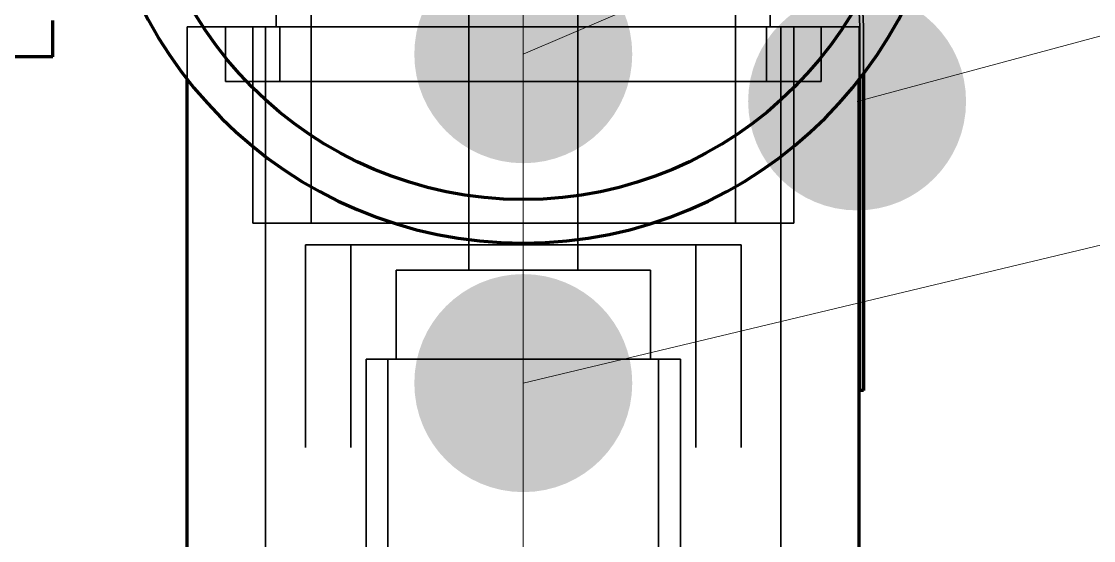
# Model space of a CAD drawing. Header units: millimetres. Extents: x 0 to 2208, y 0 to 420.
# Drawn here: x 87.72 to 93.62, y 213.62 to 216.48 of the extents above; entities that cross this region are included whole.
import ezdxf

# ---------------------------------------------------------------- set-up
doc = ezdxf.new("R2010")
doc.units = ezdxf.units.MM
doc.linetypes.add('IRAM-E-TRAZOS', pattern=[5, 4, -1])
doc.linetypes.add('IRAM-F-TRAZO-PUNTO', pattern=[20, 15, -2, 1, -2])
for name, color, linetype, lineweight in [('01-VISIBLE', 7, 'CONTINUOUS', 70), ('02-OCULTA', 4, 'IRAM-E-TRAZOS', 35), ('03-EJE', 1, 'IRAM-F-TRAZO-PUNTO', 18), ('08-FINA', 5, 'CONTINUOUS', 18)]:
    doc.layers.add(name, color=color, linetype=linetype, lineweight=lineweight)

msp = doc.modelspace()

# ---------------------------------------------------------------- hatches: boundary and pattern name
at = {"layer": '08-FINA'}
h = msp.add_hatch(color=7, dxfattribs=at)
h.dxf.hatch_style = 1
edge = h.paths.add_edge_path()
edge.add_arc((90.4841, 216.3011), 0.6, 0, 360)
h = msp.add_hatch(color=7, dxfattribs=at)
h.dxf.hatch_style = 1
edge = h.paths.add_edge_path()
edge.add_arc((92.3221, 216.0415), 0.6, 0, 360)
h = msp.add_hatch(color=7, dxfattribs=at)
h.dxf.hatch_style = 1
edge = h.paths.add_edge_path()
edge.add_arc((90.4841, 214.4909), 0.6, 0, 360)

# ---------------------------------------------------------------- linework, layer by layer
at = {"layer": '01-VISIBLE'}
for p, q in [((87.8941, 216.2861), (86.2941, 216.2861)), ((92.3571, 216.1918), (92.3571, 214.4511)), ((88.6341, 213.2071), (88.6341, 216.162)), ((92.3341, 212.9511), (92.3341, 216.162)), ((92.3371, 214.4511), (92.3371, 216.1658)), ((92.3571, 214.4511), (92.3371, 214.4511))]:
    msp.add_line(p, q, dxfattribs=at)
msp.add_lwpolyline([(87.8941, 216.2861), (87.8941, 216.3361), (87.8941, 216.3861), (87.8941, 216.4361), (87.8941, 216.4861)], dxfattribs=at)
msp.add_circle((90.4841, 217.6111), 2.11, dxfattribs=at)
for start, end in [(90, -90), (-90, 90)]:
    msp.add_arc((90.4841, 217.6111), 2.35, start, end, dxfattribs=at)
at = {"layer": '02-OCULTA'}
for p, q in [((90.1841, 215.1129), (90.1841, 218.1829)), ((90.7841, 215.1129), (90.7841, 218.1829)), ((92.3371, 216.4511), (92.2871, 217.6311)), ((92.3371, 216.4511), (92.2871, 217.6311)), ((92.307, 217.632), (92.3571, 216.4515)), ((92.307, 217.632), (92.3571, 216.4515)), ((89.1241, 216.4511), (89.1241, 216.8611)), ((89.3153, 216.4511), (89.3153, 216.8611)), ((91.6529, 216.4511), (91.6529, 216.8611)), ((91.8441, 216.4511), (91.8441, 216.8611)), ((88.6341, 216.162), (88.6341, 216.4511)), ((88.8441, 216.1511), (88.8441, 216.4511)), ((88.9941, 215.3711), (88.9941, 216.4511)), ((89.0653, 212.5307), (89.0653, 216.4511)), ((89.1441, 216.1511), (89.1441, 216.4511)), ((89.3153, 215.3711), (89.3153, 216.4511)), ((91.6529, 215.3711), (91.6529, 216.4511)), ((91.8241, 216.1511), (91.8241, 216.4511)), ((91.9029, 216.4511), (91.9029, 212.5307)), ((91.9741, 215.3711), (91.9741, 216.4511)), ((92.1241, 216.1511), (92.1241, 216.4511)), ((92.3341, 216.162), (92.3341, 216.4511)), ((92.3371, 216.1658), (92.3371, 216.4511)), ((92.3371, 214.4511), (92.3371, 216.4511)), ((92.3571, 216.4515), (92.3571, 216.1918)), ((92.3571, 216.4515), (92.3571, 214.4511)), ((89.2841, 149.1359), (89.2841, 215.2511)), ((89.5341, 149.1359), (89.5341, 215.2511)), ((91.4341, 149.1359), (91.4341, 215.2511)), ((91.6841, 149.1359), (91.6841, 215.2511)), ((89.7841, 214.6229), (89.7841, 215.1129)), ((91.1841, 214.6229), (91.1841, 215.1129)), ((89.6191, 211.7429), (89.6191, 214.6229)), ((89.7391, 211.7429), (89.7391, 214.6229)), ((91.2291, 211.7429), (91.2291, 214.6229)), ((91.3491, 211.7429), (91.3491, 214.6229)), ((92.3571, 214.4511), (92.3371, 214.4511))]:
    msp.add_line(p, q, dxfattribs=at)
for points in [[(87.8941, 216.4861), (87.8941, 216.4361), (87.8941, 216.3861), (87.8941, 216.3361), (87.8941, 216.2861)], [(92.3341, 216.4511), (92.2841, 216.4511), (92.2341, 216.4511), (92.1841, 216.4511), (92.1341, 216.4511), (92.0841, 216.4511), (92.0341, 216.4511), (91.9841, 216.4511), (91.9341, 216.4511), (91.8841, 216.4511), (91.8341, 216.4511), (91.7841, 216.4511), (91.7341, 216.4511), (91.6841, 216.4511), (91.6341, 216.4511), (91.5841, 216.4511), (91.5341, 216.4511), (91.4841, 216.4511), (91.4341, 216.4511), (91.3841, 216.4511), (91.3341, 216.4511), (91.2841, 216.4511), (91.2341, 216.4511), (91.1841, 216.4511), (91.1341, 216.4511), (91.0841, 216.4511), (91.0341, 216.4511), (90.9841, 216.4511), (90.9341, 216.4511), (90.8841, 216.4511), (90.8341, 216.4511), (90.7841, 216.4511), (90.7341, 216.4511), (90.6841, 216.4511), (90.6341, 216.4511), (90.5841, 216.4511), (90.5341, 216.4511), (90.4841, 216.4511), (90.4341, 216.4511), (90.3841, 216.4511), (90.3341, 216.4511), (90.2841, 216.4511), (90.2341, 216.4511), (90.1841, 216.4511), (90.1341, 216.4511), (90.0841, 216.4511), (90.0341, 216.4511), (89.9841, 216.4511), (89.9341, 216.4511), (89.8841, 216.4511), (89.8341, 216.4511), (89.7841, 216.4511), (89.7341, 216.4511), (89.6841, 216.4511), (89.6341, 216.4511), (89.5841, 216.4511), (89.5341, 216.4511), (89.4841, 216.4511), (89.4341, 216.4511), (89.3841, 216.4511), (89.3341, 216.4511), (89.2841, 216.4511), (89.2341, 216.4511), (89.1841, 216.4511), (89.1341, 216.4511), (89.0841, 216.4511), (89.0341, 216.4511), (88.9841, 216.4511), (88.9341, 216.4511), (88.8841, 216.4511), (88.8341, 216.4511), (88.7841, 216.4511), (88.7341, 216.4511), (88.6841, 216.4511), (88.6341, 216.4511)], [(88.6341, 216.4511), (88.6841, 216.4511), (88.7341, 216.4511), (88.7841, 216.4511), (88.8341, 216.4511), (88.8841, 216.4511), (88.9341, 216.4511), (88.9841, 216.4511), (89.0341, 216.4511), (89.0841, 216.4511), (89.1341, 216.4511), (89.1841, 216.4511), (89.2341, 216.4511), (89.2841, 216.4511), (89.3341, 216.4511), (89.3841, 216.4511), (89.4341, 216.4511), (89.4841, 216.4511), (89.5341, 216.4511), (89.5841, 216.4511), (89.6341, 216.4511), (89.6841, 216.4511), (89.7341, 216.4511), (89.7841, 216.4511), (89.8341, 216.4511), (89.8841, 216.4511), (89.9341, 216.4511), (89.9841, 216.4511), (90.0341, 216.4511), (90.0841, 216.4511), (90.1341, 216.4511), (90.1841, 216.4511), (90.2341, 216.4511), (90.2841, 216.4511), (90.3341, 216.4511), (90.3841, 216.4511), (90.4341, 216.4511), (90.4841, 216.4511), (90.5341, 216.4511), (90.5841, 216.4511), (90.6341, 216.4511), (90.6841, 216.4511), (90.7341, 216.4511), (90.7841, 216.4511), (90.8341, 216.4511), (90.8841, 216.4511), (90.9341, 216.4511), (90.9841, 216.4511), (91.0341, 216.4511), (91.0841, 216.4511), (91.1341, 216.4511), (91.1841, 216.4511), (91.2341, 216.4511), (91.2841, 216.4511), (91.3341, 216.4511), (91.3841, 216.4511), (91.4341, 216.4511), (91.4841, 216.4511), (91.5341, 216.4511), (91.5841, 216.4511), (91.6341, 216.4511), (91.6841, 216.4511), (91.7341, 216.4511), (91.7841, 216.4511), (91.8341, 216.4511), (91.8841, 216.4511), (91.9341, 216.4511), (91.9841, 216.4511), (92.0341, 216.4511), (92.0841, 216.4511), (92.1341, 216.4511), (92.1841, 216.4511), (92.2341, 216.4511), (92.2841, 216.4511), (92.3341, 216.4511)], [(92.1241, 216.4511), (92.0736, 216.4511), (92.0231, 216.4511), (91.9727, 216.4511), (91.9222, 216.4511), (91.8718, 216.4511), (91.8213, 216.4511), (91.7708, 216.4511), (91.7204, 216.4511), (91.6699, 216.4511), (91.6194, 216.4511), (91.569, 216.4511), (91.5185, 216.4511), (91.4681, 216.4511), (91.4176, 216.4511), (91.3671, 216.4511), (91.3167, 216.4511), (91.2662, 216.4511), (91.2158, 216.4511), (91.1653, 216.4511), (91.1148, 216.4511), (91.0644, 216.4511), (91.0139, 216.4511), (90.9634, 216.4511), (90.913, 216.4511), (90.8625, 216.4511), (90.8121, 216.4511), (90.7616, 216.4511), (90.7111, 216.4511), (90.6607, 216.4511), (90.6102, 216.4511), (90.5598, 216.4511), (90.5093, 216.4511), (90.4588, 216.4511), (90.4084, 216.4511), (90.3579, 216.4511), (90.3074, 216.4511), (90.257, 216.4511), (90.2065, 216.4511), (90.1561, 216.4511), (90.1056, 216.4511), (90.0551, 216.4511), (90.0047, 216.4511), (89.9542, 216.4511), (89.9038, 216.4511), (89.8533, 216.4511), (89.8028, 216.4511), (89.7524, 216.4511), (89.7019, 216.4511), (89.6514, 216.4511), (89.601, 216.4511), (89.5505, 216.4511), (89.5001, 216.4511), (89.4496, 216.4511), (89.3991, 216.4511), (89.3487, 216.4511), (89.2982, 216.4511), (89.2478, 216.4511), (89.1973, 216.4511), (89.1468, 216.4511), (89.0964, 216.4511), (89.0459, 216.4511), (88.9954, 216.4511), (88.945, 216.4511), (88.8945, 216.4511), (88.8441, 216.4511)], [(88.8441, 216.4511), (88.8945, 216.4511), (88.945, 216.4511), (88.9954, 216.4511), (89.0459, 216.4511), (89.0964, 216.4511), (89.1468, 216.4511), (89.1973, 216.4511), (89.2478, 216.4511), (89.2982, 216.4511), (89.3487, 216.4511), (89.3991, 216.4511), (89.4496, 216.4511), (89.5001, 216.4511), (89.5505, 216.4511), (89.601, 216.4511), (89.6514, 216.4511), (89.7019, 216.4511), (89.7524, 216.4511), (89.8028, 216.4511), (89.8533, 216.4511), (89.9038, 216.4511), (89.9542, 216.4511), (90.0047, 216.4511), (90.0551, 216.4511), (90.1056, 216.4511), (90.1561, 216.4511), (90.2065, 216.4511), (90.257, 216.4511), (90.3074, 216.4511), (90.3579, 216.4511), (90.4084, 216.4511), (90.4588, 216.4511), (90.5093, 216.4511), (90.5598, 216.4511), (90.6102, 216.4511), (90.6607, 216.4511), (90.7111, 216.4511), (90.7616, 216.4511), (90.8121, 216.4511), (90.8625, 216.4511), (90.913, 216.4511), (90.9634, 216.4511), (91.0139, 216.4511), (91.0644, 216.4511), (91.1148, 216.4511), (91.1653, 216.4511), (91.2158, 216.4511), (91.2662, 216.4511), (91.3167, 216.4511), (91.3671, 216.4511), (91.4176, 216.4511), (91.4681, 216.4511), (91.5185, 216.4511), (91.569, 216.4511), (91.6194, 216.4511), (91.6699, 216.4511), (91.7204, 216.4511), (91.7708, 216.4511), (91.8213, 216.4511), (91.8718, 216.4511), (91.9222, 216.4511), (91.9727, 216.4511), (92.0231, 216.4511), (92.0736, 216.4511), (92.1241, 216.4511)], [(91.9741, 216.4511), (91.9236, 216.4511), (91.873, 216.4511), (91.8225, 216.4511), (91.772, 216.4511), (91.7215, 216.4511), (91.671, 216.4511), (91.6205, 216.4511), (91.57, 216.4511), (91.5195, 216.4511), (91.469, 216.4511), (91.4185, 216.4511), (91.368, 216.4511), (91.3175, 216.4511), (91.2669, 216.4511), (91.2164, 216.4511), (91.1659, 216.4511), (91.1154, 216.4511), (91.0649, 216.4511), (91.0144, 216.4511), (90.9639, 216.4511), (90.9134, 216.4511), (90.8629, 216.4511), (90.8124, 216.4511), (90.7619, 216.4511), (90.7114, 216.4511), (90.6608, 216.4511), (90.6103, 216.4511), (90.5598, 216.4511), (90.5093, 216.4511), (90.4588, 216.4511), (90.4083, 216.4511), (90.3578, 216.4511), (90.3073, 216.4511), (90.2568, 216.4511), (90.2063, 216.4511), (90.1558, 216.4511), (90.1052, 216.4511), (90.0547, 216.4511), (90.0042, 216.4511), (89.9537, 216.4511), (89.9032, 216.4511), (89.8527, 216.4511), (89.8022, 216.4511), (89.7517, 216.4511), (89.7012, 216.4511), (89.6507, 216.4511), (89.6002, 216.4511), (89.5497, 216.4511), (89.4991, 216.4511), (89.4486, 216.4511), (89.3981, 216.4511), (89.3476, 216.4511), (89.2971, 216.4511), (89.2466, 216.4511), (89.1961, 216.4511), (89.1456, 216.4511), (89.0951, 216.4511), (89.0446, 216.4511), (88.9941, 216.4511)], [(88.9941, 216.4511), (89.0446, 216.4511), (89.0951, 216.4511), (89.1456, 216.4511), (89.1961, 216.4511), (89.2466, 216.4511), (89.2971, 216.4511), (89.3476, 216.4511), (89.3981, 216.4511), (89.4486, 216.4511), (89.4991, 216.4511), (89.5497, 216.4511), (89.6002, 216.4511), (89.6507, 216.4511), (89.7012, 216.4511), (89.7517, 216.4511), (89.8022, 216.4511), (89.8527, 216.4511), (89.9032, 216.4511), (89.9537, 216.4511), (90.0042, 216.4511), (90.0547, 216.4511), (90.1052, 216.4511), (90.1558, 216.4511), (90.2063, 216.4511), (90.2568, 216.4511), (90.3073, 216.4511), (90.3578, 216.4511), (90.4083, 216.4511), (90.4588, 216.4511), (90.5093, 216.4511), (90.5598, 216.4511), (90.6103, 216.4511), (90.6608, 216.4511), (90.7114, 216.4511), (90.7619, 216.4511), (90.8124, 216.4511), (90.8629, 216.4511), (90.9134, 216.4511), (90.9639, 216.4511), (91.0144, 216.4511), (91.0649, 216.4511), (91.1154, 216.4511), (91.1659, 216.4511), (91.2164, 216.4511), (91.2669, 216.4511), (91.3175, 216.4511), (91.368, 216.4511), (91.4185, 216.4511), (91.469, 216.4511), (91.5195, 216.4511), (91.57, 216.4511), (91.6205, 216.4511), (91.671, 216.4511), (91.7215, 216.4511), (91.772, 216.4511), (91.8225, 216.4511), (91.873, 216.4511), (91.9236, 216.4511), (91.9741, 216.4511)], [(91.9029, 216.4511), (91.8522, 216.4511), (91.8015, 216.4511), (91.7508, 216.4511), (91.7002, 216.4511), (91.6495, 216.4511), (91.5988, 216.4511), (91.5482, 216.4511), (91.4975, 216.4511), (91.4468, 216.4511), (91.3961, 216.4511), (91.3455, 216.4511), (91.2948, 216.4511), (91.2441, 216.4511), (91.1935, 216.4511), (91.1428, 216.4511), (91.0921, 216.4511), (91.0414, 216.4511), (90.9908, 216.4511), (90.9401, 216.4511), (90.8894, 216.4511), (90.8388, 216.4511), (90.7881, 216.4511), (90.7374, 216.4511), (90.6867, 216.4511), (90.6361, 216.4511), (90.5854, 216.4511), (90.5347, 216.4511), (90.4841, 216.4511), (90.4334, 216.4511), (90.3827, 216.4511), (90.332, 216.4511), (90.2814, 216.4511), (90.2307, 216.4511), (90.18, 216.4511), (90.1294, 216.4511), (90.0787, 216.4511), (90.028, 216.4511), (89.9773, 216.4511), (89.9267, 216.4511), (89.876, 216.4511), (89.8253, 216.4511), (89.7747, 216.4511), (89.724, 216.4511), (89.6733, 216.4511), (89.6226, 216.4511), (89.572, 216.4511), (89.5213, 216.4511), (89.4706, 216.4511), (89.42, 216.4511), (89.3693, 216.4511), (89.3186, 216.4511), (89.2679, 216.4511), (89.2173, 216.4511), (89.1666, 216.4511), (89.1159, 216.4511), (89.0653, 216.4511)], [(89.0653, 216.4511), (89.1159, 216.4511), (89.1666, 216.4511), (89.2173, 216.4511), (89.2679, 216.4511), (89.3186, 216.4511), (89.3693, 216.4511), (89.42, 216.4511), (89.4706, 216.4511), (89.5213, 216.4511), (89.572, 216.4511), (89.6226, 216.4511), (89.6733, 216.4511), (89.724, 216.4511), (89.7747, 216.4511), (89.8253, 216.4511), (89.876, 216.4511), (89.9267, 216.4511), (89.9773, 216.4511), (90.028, 216.4511), (90.0787, 216.4511), (90.1294, 216.4511), (90.18, 216.4511), (90.2307, 216.4511), (90.2814, 216.4511), (90.332, 216.4511), (90.3827, 216.4511), (90.4334, 216.4511), (90.4841, 216.4511), (90.5347, 216.4511), (90.5854, 216.4511), (90.6361, 216.4511), (90.6867, 216.4511), (90.7374, 216.4511), (90.7881, 216.4511), (90.8388, 216.4511), (90.8894, 216.4511), (90.9401, 216.4511), (90.9908, 216.4511), (91.0414, 216.4511), (91.0921, 216.4511), (91.1428, 216.4511), (91.1935, 216.4511), (91.2441, 216.4511), (91.2948, 216.4511), (91.3455, 216.4511), (91.3961, 216.4511), (91.4468, 216.4511), (91.4975, 216.4511), (91.5482, 216.4511), (91.5988, 216.4511), (91.6495, 216.4511), (91.7002, 216.4511), (91.7508, 216.4511), (91.8015, 216.4511), (91.8522, 216.4511), (91.9029, 216.4511)], [(91.8441, 216.4511), (91.7937, 216.4511), (91.7433, 216.4511), (91.693, 216.4511), (91.6426, 216.4511), (91.5922, 216.4511), (91.5418, 216.4511), (91.4915, 216.4511), (91.4411, 216.4511), (91.3907, 216.4511), (91.3404, 216.4511), (91.29, 216.4511), (91.2396, 216.4511), (91.1892, 216.4511), (91.1389, 216.4511), (91.0885, 216.4511), (91.0381, 216.4511), (90.9878, 216.4511), (90.9374, 216.4511), (90.887, 216.4511), (90.8367, 216.4511), (90.7863, 216.4511), (90.7359, 216.4511), (90.6855, 216.4511), (90.6352, 216.4511), (90.5848, 216.4511), (90.5344, 216.4511), (90.4841, 216.4511), (90.4337, 216.4511), (90.3833, 216.4511), (90.333, 216.4511), (90.2826, 216.4511), (90.2322, 216.4511), (90.1818, 216.4511), (90.1315, 216.4511), (90.0811, 216.4511), (90.0307, 216.4511), (89.9804, 216.4511), (89.93, 216.4511), (89.8796, 216.4511), (89.8292, 216.4511), (89.7789, 216.4511), (89.7285, 216.4511), (89.6781, 216.4511), (89.6278, 216.4511), (89.5774, 216.4511), (89.527, 216.4511), (89.4767, 216.4511), (89.4263, 216.4511), (89.3759, 216.4511), (89.3255, 216.4511), (89.2752, 216.4511), (89.2248, 216.4511), (89.1744, 216.4511), (89.1241, 216.4511)], [(89.1241, 216.4511), (89.1744, 216.4511), (89.2248, 216.4511), (89.2752, 216.4511), (89.3255, 216.4511), (89.3759, 216.4511), (89.4263, 216.4511), (89.4767, 216.4511), (89.527, 216.4511), (89.5774, 216.4511), (89.6278, 216.4511), (89.6781, 216.4511), (89.7285, 216.4511), (89.7789, 216.4511), (89.8292, 216.4511), (89.8796, 216.4511), (89.93, 216.4511), (89.9804, 216.4511), (90.0307, 216.4511), (90.0811, 216.4511), (90.1315, 216.4511), (90.1818, 216.4511), (90.2322, 216.4511), (90.2826, 216.4511), (90.333, 216.4511), (90.3833, 216.4511), (90.4337, 216.4511), (90.4841, 216.4511), (90.5344, 216.4511), (90.5848, 216.4511), (90.6352, 216.4511), (90.6855, 216.4511), (90.7359, 216.4511), (90.7863, 216.4511), (90.8367, 216.4511), (90.887, 216.4511), (90.9374, 216.4511), (90.9878, 216.4511), (91.0381, 216.4511), (91.0885, 216.4511), (91.1389, 216.4511), (91.1892, 216.4511), (91.2396, 216.4511), (91.29, 216.4511), (91.3404, 216.4511), (91.3907, 216.4511), (91.4411, 216.4511), (91.4915, 216.4511), (91.5418, 216.4511), (91.5922, 216.4511), (91.6426, 216.4511), (91.693, 216.4511), (91.7433, 216.4511), (91.7937, 216.4511), (91.8441, 216.4511)], [(91.8241, 216.4511), (91.7735, 216.4511), (91.7229, 216.4511), (91.6724, 216.4511), (91.6218, 216.4511), (91.5712, 216.4511), (91.5207, 216.4511), (91.4701, 216.4511), (91.4195, 216.4511), (91.369, 216.4511), (91.3184, 216.4511), (91.2678, 216.4511), (91.2173, 216.4511), (91.1667, 216.4511), (91.1161, 216.4511), (91.0656, 216.4511), (91.015, 216.4511), (90.9644, 216.4511), (90.9139, 216.4511), (90.8633, 216.4511), (90.8127, 216.4511), (90.7622, 216.4511), (90.7116, 216.4511), (90.661, 216.4511), (90.6105, 216.4511), (90.5599, 216.4511), (90.5093, 216.4511), (90.4588, 216.4511), (90.4082, 216.4511), (90.3576, 216.4511), (90.3071, 216.4511), (90.2565, 216.4511), (90.2059, 216.4511), (90.1554, 216.4511), (90.1048, 216.4511), (90.0543, 216.4511), (90.0037, 216.4511), (89.9531, 216.4511), (89.9026, 216.4511), (89.852, 216.4511), (89.8014, 216.4511), (89.7509, 216.4511), (89.7003, 216.4511), (89.6497, 216.4511), (89.5992, 216.4511), (89.5486, 216.4511), (89.498, 216.4511), (89.4475, 216.4511), (89.3969, 216.4511), (89.3463, 216.4511), (89.2958, 216.4511), (89.2452, 216.4511), (89.1946, 216.4511), (89.1441, 216.4511)], [(89.1441, 216.4511), (89.1946, 216.4511), (89.2452, 216.4511), (89.2958, 216.4511), (89.3463, 216.4511), (89.3969, 216.4511), (89.4475, 216.4511), (89.498, 216.4511), (89.5486, 216.4511), (89.5992, 216.4511), (89.6497, 216.4511), (89.7003, 216.4511), (89.7509, 216.4511), (89.8014, 216.4511), (89.852, 216.4511), (89.9026, 216.4511), (89.9531, 216.4511), (90.0037, 216.4511), (90.0543, 216.4511), (90.1048, 216.4511), (90.1554, 216.4511), (90.2059, 216.4511), (90.2565, 216.4511), (90.3071, 216.4511), (90.3576, 216.4511), (90.4082, 216.4511), (90.4588, 216.4511), (90.5093, 216.4511), (90.5599, 216.4511), (90.6105, 216.4511), (90.661, 216.4511), (90.7116, 216.4511), (90.7622, 216.4511), (90.8127, 216.4511), (90.8633, 216.4511), (90.9139, 216.4511), (90.9644, 216.4511), (91.015, 216.4511), (91.0656, 216.4511), (91.1161, 216.4511), (91.1667, 216.4511), (91.2173, 216.4511), (91.2678, 216.4511), (91.3184, 216.4511), (91.369, 216.4511), (91.4195, 216.4511), (91.4701, 216.4511), (91.5207, 216.4511), (91.5712, 216.4511), (91.6218, 216.4511), (91.6724, 216.4511), (91.7229, 216.4511), (91.7735, 216.4511), (91.8241, 216.4511)], [(91.6529, 216.4511), (91.602, 216.4511), (91.5512, 216.4511), (91.5004, 216.4511), (91.4496, 216.4511), (91.3988, 216.4511), (91.348, 216.4511), (91.2971, 216.4511), (91.2463, 216.4511), (91.1955, 216.4511), (91.1447, 216.4511), (91.0939, 216.4511), (91.0431, 216.4511), (90.9922, 216.4511), (90.9414, 216.4511), (90.8906, 216.4511), (90.8398, 216.4511), (90.789, 216.4511), (90.7381, 216.4511), (90.6873, 216.4511), (90.6365, 216.4511), (90.5857, 216.4511), (90.5349, 216.4511), (90.4841, 216.4511), (90.4332, 216.4511), (90.3824, 216.4511), (90.3316, 216.4511), (90.2808, 216.4511), (90.23, 216.4511), (90.1792, 216.4511), (90.1283, 216.4511), (90.0775, 216.4511), (90.0267, 216.4511), (89.9759, 216.4511), (89.9251, 216.4511), (89.8743, 216.4511), (89.8234, 216.4511), (89.7726, 216.4511), (89.7218, 216.4511), (89.671, 216.4511), (89.6202, 216.4511), (89.5693, 216.4511), (89.5185, 216.4511), (89.4677, 216.4511), (89.4169, 216.4511), (89.3661, 216.4511), (89.3153, 216.4511)], [(89.3153, 216.4511), (89.3661, 216.4511), (89.4169, 216.4511), (89.4677, 216.4511), (89.5185, 216.4511), (89.5693, 216.4511), (89.6202, 216.4511), (89.671, 216.4511), (89.7218, 216.4511), (89.7726, 216.4511), (89.8234, 216.4511), (89.8743, 216.4511), (89.9251, 216.4511), (89.9759, 216.4511), (90.0267, 216.4511), (90.0775, 216.4511), (90.1283, 216.4511), (90.1792, 216.4511), (90.23, 216.4511), (90.2808, 216.4511), (90.3316, 216.4511), (90.3824, 216.4511), (90.4332, 216.4511), (90.4841, 216.4511), (90.5349, 216.4511), (90.5857, 216.4511), (90.6365, 216.4511), (90.6873, 216.4511), (90.7381, 216.4511), (90.789, 216.4511), (90.8398, 216.4511), (90.8906, 216.4511), (90.9414, 216.4511), (90.9922, 216.4511), (91.0431, 216.4511), (91.0939, 216.4511), (91.1447, 216.4511), (91.1955, 216.4511), (91.2463, 216.4511), (91.2971, 216.4511), (91.348, 216.4511), (91.3988, 216.4511), (91.4496, 216.4511), (91.5004, 216.4511), (91.5512, 216.4511), (91.602, 216.4511), (91.6529, 216.4511)], [(91.6529, 216.4511), (91.602, 216.4511), (91.5512, 216.4511), (91.5004, 216.4511), (91.4496, 216.4511), (91.3988, 216.4511), (91.348, 216.4511), (91.2971, 216.4511), (91.2463, 216.4511), (91.1955, 216.4511), (91.1447, 216.4511), (91.0939, 216.4511), (91.0431, 216.4511), (90.9922, 216.4511), (90.9414, 216.4511), (90.8906, 216.4511), (90.8398, 216.4511), (90.789, 216.4511), (90.7381, 216.4511), (90.6873, 216.4511), (90.6365, 216.4511), (90.5857, 216.4511), (90.5349, 216.4511), (90.4841, 216.4511), (90.4332, 216.4511), (90.3824, 216.4511), (90.3316, 216.4511), (90.2808, 216.4511), (90.23, 216.4511), (90.1792, 216.4511), (90.1283, 216.4511), (90.0775, 216.4511), (90.0267, 216.4511), (89.9759, 216.4511), (89.9251, 216.4511), (89.8743, 216.4511), (89.8234, 216.4511), (89.7726, 216.4511), (89.7218, 216.4511), (89.671, 216.4511), (89.6202, 216.4511), (89.5693, 216.4511), (89.5185, 216.4511), (89.4677, 216.4511), (89.4169, 216.4511), (89.3661, 216.4511), (89.3153, 216.4511)], [(89.3153, 216.4511), (89.3661, 216.4511), (89.4169, 216.4511), (89.4677, 216.4511), (89.5185, 216.4511), (89.5693, 216.4511), (89.6202, 216.4511), (89.671, 216.4511), (89.7218, 216.4511), (89.7726, 216.4511), (89.8234, 216.4511), (89.8743, 216.4511), (89.9251, 216.4511), (89.9759, 216.4511), (90.0267, 216.4511), (90.0775, 216.4511), (90.1283, 216.4511), (90.1792, 216.4511), (90.23, 216.4511), (90.2808, 216.4511), (90.3316, 216.4511), (90.3824, 216.4511), (90.4332, 216.4511), (90.4841, 216.4511), (90.5349, 216.4511), (90.5857, 216.4511), (90.6365, 216.4511), (90.6873, 216.4511), (90.7381, 216.4511), (90.789, 216.4511), (90.8398, 216.4511), (90.8906, 216.4511), (90.9414, 216.4511), (90.9922, 216.4511), (91.0431, 216.4511), (91.0939, 216.4511), (91.1447, 216.4511), (91.1955, 216.4511), (91.2463, 216.4511), (91.2971, 216.4511), (91.348, 216.4511), (91.3988, 216.4511), (91.4496, 216.4511), (91.5004, 216.4511), (91.5512, 216.4511), (91.602, 216.4511), (91.6529, 216.4511)], [(92.1241, 216.1511), (92.0736, 216.1511), (92.0231, 216.1511), (91.9727, 216.1511), (91.9222, 216.1511), (91.8718, 216.1511), (91.8213, 216.1511), (91.7708, 216.1511), (91.7204, 216.1511), (91.6699, 216.1511), (91.6194, 216.1511), (91.569, 216.1511), (91.5185, 216.1511), (91.4681, 216.1511), (91.4176, 216.1511), (91.3671, 216.1511), (91.3167, 216.1511), (91.2662, 216.1511), (91.2158, 216.1511), (91.1653, 216.1511), (91.1148, 216.1511), (91.0644, 216.1511), (91.0139, 216.1511), (90.9634, 216.1511), (90.913, 216.1511), (90.8625, 216.1511), (90.8121, 216.1511), (90.7616, 216.1511), (90.7111, 216.1511), (90.6607, 216.1511), (90.6102, 216.1511), (90.5598, 216.1511), (90.5093, 216.1511), (90.4588, 216.1511), (90.4084, 216.1511), (90.3579, 216.1511), (90.3074, 216.1511), (90.257, 216.1511), (90.2065, 216.1511), (90.1561, 216.1511), (90.1056, 216.1511), (90.0551, 216.1511), (90.0047, 216.1511), (89.9542, 216.1511), (89.9038, 216.1511), (89.8533, 216.1511), (89.8028, 216.1511), (89.7524, 216.1511), (89.7019, 216.1511), (89.6514, 216.1511), (89.601, 216.1511), (89.5505, 216.1511), (89.5001, 216.1511), (89.4496, 216.1511), (89.3991, 216.1511), (89.3487, 216.1511), (89.2982, 216.1511), (89.2478, 216.1511), (89.1973, 216.1511), (89.1468, 216.1511), (89.0964, 216.1511), (89.0459, 216.1511), (88.9954, 216.1511), (88.945, 216.1511), (88.8945, 216.1511), (88.8441, 216.1511)], [(88.8441, 216.1511), (88.8945, 216.1511), (88.945, 216.1511), (88.9954, 216.1511), (89.0459, 216.1511), (89.0964, 216.1511), (89.1468, 216.1511), (89.1973, 216.1511), (89.2478, 216.1511), (89.2982, 216.1511), (89.3487, 216.1511), (89.3991, 216.1511), (89.4496, 216.1511), (89.5001, 216.1511), (89.5505, 216.1511), (89.601, 216.1511), (89.6514, 216.1511), (89.7019, 216.1511), (89.7524, 216.1511), (89.8028, 216.1511), (89.8533, 216.1511), (89.9038, 216.1511), (89.9542, 216.1511), (90.0047, 216.1511), (90.0551, 216.1511), (90.1056, 216.1511), (90.1561, 216.1511), (90.2065, 216.1511), (90.257, 216.1511), (90.3074, 216.1511), (90.3579, 216.1511), (90.4084, 216.1511), (90.4588, 216.1511), (90.5093, 216.1511), (90.5598, 216.1511), (90.6102, 216.1511), (90.6607, 216.1511), (90.7111, 216.1511), (90.7616, 216.1511), (90.8121, 216.1511), (90.8625, 216.1511), (90.913, 216.1511), (90.9634, 216.1511), (91.0139, 216.1511), (91.0644, 216.1511), (91.1148, 216.1511), (91.1653, 216.1511), (91.2158, 216.1511), (91.2662, 216.1511), (91.3167, 216.1511), (91.3671, 216.1511), (91.4176, 216.1511), (91.4681, 216.1511), (91.5185, 216.1511), (91.569, 216.1511), (91.6194, 216.1511), (91.6699, 216.1511), (91.7204, 216.1511), (91.7708, 216.1511), (91.8213, 216.1511), (91.8718, 216.1511), (91.9222, 216.1511), (91.9727, 216.1511), (92.0231, 216.1511), (92.0736, 216.1511), (92.1241, 216.1511)], [(91.8241, 216.1511), (91.7735, 216.1511), (91.7229, 216.1511), (91.6724, 216.1511), (91.6218, 216.1511), (91.5712, 216.1511), (91.5207, 216.1511), (91.4701, 216.1511), (91.4195, 216.1511), (91.369, 216.1511), (91.3184, 216.1511), (91.2678, 216.1511), (91.2173, 216.1511), (91.1667, 216.1511), (91.1161, 216.1511), (91.0656, 216.1511), (91.015, 216.1511), (90.9644, 216.1511), (90.9139, 216.1511), (90.8633, 216.1511), (90.8127, 216.1511), (90.7622, 216.1511), (90.7116, 216.1511), (90.661, 216.1511), (90.6105, 216.1511), (90.5599, 216.1511), (90.5093, 216.1511), (90.4588, 216.1511), (90.4082, 216.1511), (90.3576, 216.1511), (90.3071, 216.1511), (90.2565, 216.1511), (90.2059, 216.1511), (90.1554, 216.1511), (90.1048, 216.1511), (90.0543, 216.1511), (90.0037, 216.1511), (89.9531, 216.1511), (89.9026, 216.1511), (89.852, 216.1511), (89.8014, 216.1511), (89.7509, 216.1511), (89.7003, 216.1511), (89.6497, 216.1511), (89.5992, 216.1511), (89.5486, 216.1511), (89.498, 216.1511), (89.4475, 216.1511), (89.3969, 216.1511), (89.3463, 216.1511), (89.2958, 216.1511), (89.2452, 216.1511), (89.1946, 216.1511), (89.1441, 216.1511)], [(89.1441, 216.1511), (89.1946, 216.1511), (89.2452, 216.1511), (89.2958, 216.1511), (89.3463, 216.1511), (89.3969, 216.1511), (89.4475, 216.1511), (89.498, 216.1511), (89.5486, 216.1511), (89.5992, 216.1511), (89.6497, 216.1511), (89.7003, 216.1511), (89.7509, 216.1511), (89.8014, 216.1511), (89.852, 216.1511), (89.9026, 216.1511), (89.9531, 216.1511), (90.0037, 216.1511), (90.0543, 216.1511), (90.1048, 216.1511), (90.1554, 216.1511), (90.2059, 216.1511), (90.2565, 216.1511), (90.3071, 216.1511), (90.3576, 216.1511), (90.4082, 216.1511), (90.4588, 216.1511), (90.5093, 216.1511), (90.5599, 216.1511), (90.6105, 216.1511), (90.661, 216.1511), (90.7116, 216.1511), (90.7622, 216.1511), (90.8127, 216.1511), (90.8633, 216.1511), (90.9139, 216.1511), (90.9644, 216.1511), (91.015, 216.1511), (91.0656, 216.1511), (91.1161, 216.1511), (91.1667, 216.1511), (91.2173, 216.1511), (91.2678, 216.1511), (91.3184, 216.1511), (91.369, 216.1511), (91.4195, 216.1511), (91.4701, 216.1511), (91.5207, 216.1511), (91.5712, 216.1511), (91.6218, 216.1511), (91.6724, 216.1511), (91.7229, 216.1511), (91.7735, 216.1511), (91.8241, 216.1511)], [(91.9741, 215.3711), (91.9236, 215.3711), (91.873, 215.3711), (91.8225, 215.3711), (91.772, 215.3711), (91.7215, 215.3711), (91.671, 215.3711), (91.6205, 215.3711), (91.57, 215.3711), (91.5195, 215.3711), (91.469, 215.3711), (91.4185, 215.3711), (91.368, 215.3711), (91.3175, 215.3711), (91.2669, 215.3711), (91.2164, 215.3711), (91.1659, 215.3711), (91.1154, 215.3711), (91.0649, 215.3711), (91.0144, 215.3711), (90.9639, 215.3711), (90.9134, 215.3711), (90.8629, 215.3711), (90.8124, 215.3711), (90.7619, 215.3711), (90.7114, 215.3711), (90.6608, 215.3711), (90.6103, 215.3711), (90.5598, 215.3711), (90.5093, 215.3711), (90.4588, 215.3711), (90.4083, 215.3711), (90.3578, 215.3711), (90.3073, 215.3711), (90.2568, 215.3711), (90.2063, 215.3711), (90.1558, 215.3711), (90.1052, 215.3711), (90.0547, 215.3711), (90.0042, 215.3711), (89.9537, 215.3711), (89.9032, 215.3711), (89.8527, 215.3711), (89.8022, 215.3711), (89.7517, 215.3711), (89.7012, 215.3711), (89.6507, 215.3711), (89.6002, 215.3711), (89.5497, 215.3711), (89.4991, 215.3711), (89.4486, 215.3711), (89.3981, 215.3711), (89.3476, 215.3711), (89.2971, 215.3711), (89.2466, 215.3711), (89.1961, 215.3711), (89.1456, 215.3711), (89.0951, 215.3711), (89.0446, 215.3711), (88.9941, 215.3711)], [(88.9941, 215.3711), (89.0446, 215.3711), (89.0951, 215.3711), (89.1456, 215.3711), (89.1961, 215.3711), (89.2466, 215.3711), (89.2971, 215.3711), (89.3476, 215.3711), (89.3981, 215.3711), (89.4486, 215.3711), (89.4991, 215.3711), (89.5497, 215.3711), (89.6002, 215.3711), (89.6507, 215.3711), (89.7012, 215.3711), (89.7517, 215.3711), (89.8022, 215.3711), (89.8527, 215.3711), (89.9032, 215.3711), (89.9537, 215.3711), (90.0042, 215.3711), (90.0547, 215.3711), (90.1052, 215.3711), (90.1558, 215.3711), (90.2063, 215.3711), (90.2568, 215.3711), (90.3073, 215.3711), (90.3578, 215.3711), (90.4083, 215.3711), (90.4588, 215.3711), (90.5093, 215.3711), (90.5598, 215.3711), (90.6103, 215.3711), (90.6608, 215.3711), (90.7114, 215.3711), (90.7619, 215.3711), (90.8124, 215.3711), (90.8629, 215.3711), (90.9134, 215.3711), (90.9639, 215.3711), (91.0144, 215.3711), (91.0649, 215.3711), (91.1154, 215.3711), (91.1659, 215.3711), (91.2164, 215.3711), (91.2669, 215.3711), (91.3175, 215.3711), (91.368, 215.3711), (91.4185, 215.3711), (91.469, 215.3711), (91.5195, 215.3711), (91.57, 215.3711), (91.6205, 215.3711), (91.671, 215.3711), (91.7215, 215.3711), (91.772, 215.3711), (91.8225, 215.3711), (91.873, 215.3711), (91.9236, 215.3711), (91.9741, 215.3711)], [(91.6529, 215.3711), (91.602, 215.3711), (91.5512, 215.3711), (91.5004, 215.3711), (91.4496, 215.3711), (91.3988, 215.3711), (91.348, 215.3711), (91.2971, 215.3711), (91.2463, 215.3711), (91.1955, 215.3711), (91.1447, 215.3711), (91.0939, 215.3711), (91.0431, 215.3711), (90.9922, 215.3711), (90.9414, 215.3711), (90.8906, 215.3711), (90.8398, 215.3711), (90.789, 215.3711), (90.7381, 215.3711), (90.6873, 215.3711), (90.6365, 215.3711), (90.5857, 215.3711), (90.5349, 215.3711), (90.4841, 215.3711), (90.4332, 215.3711), (90.3824, 215.3711), (90.3316, 215.3711), (90.2808, 215.3711), (90.23, 215.3711), (90.1792, 215.3711), (90.1283, 215.3711), (90.0775, 215.3711), (90.0267, 215.3711), (89.9759, 215.3711), (89.9251, 215.3711), (89.8743, 215.3711), (89.8234, 215.3711), (89.7726, 215.3711), (89.7218, 215.3711), (89.671, 215.3711), (89.6202, 215.3711), (89.5693, 215.3711), (89.5185, 215.3711), (89.4677, 215.3711), (89.4169, 215.3711), (89.3661, 215.3711), (89.3153, 215.3711)], [(89.3153, 215.3711), (89.3661, 215.3711), (89.4169, 215.3711), (89.4677, 215.3711), (89.5185, 215.3711), (89.5693, 215.3711), (89.6202, 215.3711), (89.671, 215.3711), (89.7218, 215.3711), (89.7726, 215.3711), (89.8234, 215.3711), (89.8743, 215.3711), (89.9251, 215.3711), (89.9759, 215.3711), (90.0267, 215.3711), (90.0775, 215.3711), (90.1283, 215.3711), (90.1792, 215.3711), (90.23, 215.3711), (90.2808, 215.3711), (90.3316, 215.3711), (90.3824, 215.3711), (90.4332, 215.3711), (90.4841, 215.3711), (90.5349, 215.3711), (90.5857, 215.3711), (90.6365, 215.3711), (90.6873, 215.3711), (90.7381, 215.3711), (90.789, 215.3711), (90.8398, 215.3711), (90.8906, 215.3711), (90.9414, 215.3711), (90.9922, 215.3711), (91.0431, 215.3711), (91.0939, 215.3711), (91.1447, 215.3711), (91.1955, 215.3711), (91.2463, 215.3711), (91.2971, 215.3711), (91.348, 215.3711), (91.3988, 215.3711), (91.4496, 215.3711), (91.5004, 215.3711), (91.5512, 215.3711), (91.602, 215.3711), (91.6529, 215.3711)], [(91.6841, 215.2511), (91.6341, 215.2511), (91.5841, 215.2511), (91.5341, 215.2511), (91.4841, 215.2511), (91.4341, 215.2511), (91.3841, 215.2511), (91.3341, 215.2511), (91.2841, 215.2511), (91.2341, 215.2511), (91.1841, 215.2511), (91.1341, 215.2511), (91.0841, 215.2511), (91.0341, 215.2511), (90.9841, 215.2511), (90.9341, 215.2511), (90.8841, 215.2511), (90.8341, 215.2511), (90.7841, 215.2511), (90.7341, 215.2511), (90.6841, 215.2511), (90.6341, 215.2511), (90.5841, 215.2511), (90.5341, 215.2511), (90.4841, 215.2511), (90.4341, 215.2511), (90.3841, 215.2511), (90.3341, 215.2511), (90.2841, 215.2511), (90.2341, 215.2511), (90.1841, 215.2511), (90.1341, 215.2511), (90.0841, 215.2511), (90.0341, 215.2511), (89.9841, 215.2511), (89.9341, 215.2511), (89.8841, 215.2511), (89.8341, 215.2511), (89.7841, 215.2511), (89.7341, 215.2511), (89.6841, 215.2511), (89.6341, 215.2511), (89.5841, 215.2511), (89.5341, 215.2511), (89.4841, 215.2511), (89.4341, 215.2511), (89.3841, 215.2511), (89.3341, 215.2511), (89.2841, 215.2511)], [(89.2841, 215.2511), (89.3341, 215.2511), (89.3841, 215.2511), (89.4341, 215.2511), (89.4841, 215.2511), (89.5341, 215.2511), (89.5841, 215.2511), (89.6341, 215.2511), (89.6841, 215.2511), (89.7341, 215.2511), (89.7841, 215.2511), (89.8341, 215.2511), (89.8841, 215.2511), (89.9341, 215.2511), (89.9841, 215.2511), (90.0341, 215.2511), (90.0841, 215.2511), (90.1341, 215.2511), (90.1841, 215.2511), (90.2341, 215.2511), (90.2841, 215.2511), (90.3341, 215.2511), (90.3841, 215.2511), (90.4341, 215.2511), (90.4841, 215.2511), (90.5341, 215.2511), (90.5841, 215.2511), (90.6341, 215.2511), (90.6841, 215.2511), (90.7341, 215.2511), (90.7841, 215.2511), (90.8341, 215.2511), (90.8841, 215.2511), (90.9341, 215.2511), (90.9841, 215.2511), (91.0341, 215.2511), (91.0841, 215.2511), (91.1341, 215.2511), (91.1841, 215.2511), (91.2341, 215.2511), (91.2841, 215.2511), (91.3341, 215.2511), (91.3841, 215.2511), (91.4341, 215.2511), (91.4841, 215.2511), (91.5341, 215.2511), (91.5841, 215.2511), (91.6341, 215.2511), (91.6841, 215.2511)], [(91.4341, 215.2511), (91.3841, 215.2511), (91.3341, 215.2511), (91.2841, 215.2511), (91.2341, 215.2511), (91.1841, 215.2511), (91.1341, 215.2511), (91.0841, 215.2511), (91.0341, 215.2511), (90.9841, 215.2511), (90.9341, 215.2511), (90.8841, 215.2511), (90.8341, 215.2511), (90.7841, 215.2511), (90.7341, 215.2511), (90.6841, 215.2511), (90.6341, 215.2511), (90.5841, 215.2511), (90.5341, 215.2511), (90.4841, 215.2511), (90.4341, 215.2511), (90.3841, 215.2511), (90.3341, 215.2511), (90.2841, 215.2511), (90.2341, 215.2511), (90.1841, 215.2511), (90.1341, 215.2511), (90.0841, 215.2511), (90.0341, 215.2511), (89.9841, 215.2511), (89.9341, 215.2511), (89.8841, 215.2511), (89.8341, 215.2511), (89.7841, 215.2511), (89.7341, 215.2511), (89.6841, 215.2511), (89.6341, 215.2511), (89.5841, 215.2511), (89.5341, 215.2511)], [(89.5341, 215.2511), (89.5841, 215.2511), (89.6341, 215.2511), (89.6841, 215.2511), (89.7341, 215.2511), (89.7841, 215.2511), (89.8341, 215.2511), (89.8841, 215.2511), (89.9341, 215.2511), (89.9841, 215.2511), (90.0341, 215.2511), (90.0841, 215.2511), (90.1341, 215.2511), (90.1841, 215.2511), (90.2341, 215.2511), (90.2841, 215.2511), (90.3341, 215.2511), (90.3841, 215.2511), (90.4341, 215.2511), (90.4841, 215.2511), (90.5341, 215.2511), (90.5841, 215.2511), (90.6341, 215.2511), (90.6841, 215.2511), (90.7341, 215.2511), (90.7841, 215.2511), (90.8341, 215.2511), (90.8841, 215.2511), (90.9341, 215.2511), (90.9841, 215.2511), (91.0341, 215.2511), (91.0841, 215.2511), (91.1341, 215.2511), (91.1841, 215.2511), (91.2341, 215.2511), (91.2841, 215.2511), (91.3341, 215.2511), (91.3841, 215.2511), (91.4341, 215.2511)], [(91.1841, 215.1129), (91.1341, 215.1129), (91.0841, 215.1129), (91.0341, 215.1129), (90.9841, 215.1129), (90.9341, 215.1129), (90.8841, 215.1129), (90.8341, 215.1129), (90.7841, 215.1129), (90.7341, 215.1129), (90.6841, 215.1129), (90.6341, 215.1129), (90.5841, 215.1129), (90.5341, 215.1129), (90.4841, 215.1129), (90.4341, 215.1129), (90.3841, 215.1129), (90.3341, 215.1129), (90.2841, 215.1129), (90.2341, 215.1129), (90.1841, 215.1129), (90.1341, 215.1129), (90.0841, 215.1129), (90.0341, 215.1129), (89.9841, 215.1129), (89.9341, 215.1129), (89.8841, 215.1129), (89.8341, 215.1129), (89.7841, 215.1129)], [(89.7841, 215.1129), (89.8341, 215.1129), (89.8841, 215.1129), (89.9341, 215.1129), (89.9841, 215.1129), (90.0341, 215.1129), (90.0841, 215.1129), (90.1341, 215.1129), (90.1841, 215.1129), (90.2341, 215.1129), (90.2841, 215.1129), (90.3341, 215.1129), (90.3841, 215.1129), (90.4341, 215.1129), (90.4841, 215.1129), (90.5341, 215.1129), (90.5841, 215.1129), (90.6341, 215.1129), (90.6841, 215.1129), (90.7341, 215.1129), (90.7841, 215.1129), (90.8341, 215.1129), (90.8841, 215.1129), (90.9341, 215.1129), (90.9841, 215.1129), (91.0341, 215.1129), (91.0841, 215.1129), (91.1341, 215.1129), (91.1841, 215.1129)], [(90.7841, 215.1129), (90.7341, 215.1129), (90.6841, 215.1129), (90.6341, 215.1129), (90.5841, 215.1129), (90.5341, 215.1129), (90.4841, 215.1129), (90.4341, 215.1129), (90.3841, 215.1129), (90.3341, 215.1129), (90.2841, 215.1129), (90.2341, 215.1129), (90.1841, 215.1129)], [(90.1841, 215.1129), (90.2341, 215.1129), (90.2841, 215.1129), (90.3341, 215.1129), (90.3841, 215.1129), (90.4341, 215.1129), (90.4841, 215.1129), (90.5341, 215.1129), (90.5841, 215.1129), (90.6341, 215.1129), (90.6841, 215.1129), (90.7341, 215.1129), (90.7841, 215.1129)], [(91.3491, 214.6229), (91.2982, 214.6229), (91.2473, 214.6229), (91.1964, 214.6229), (91.1455, 214.6229), (91.0947, 214.6229), (91.0438, 214.6229), (90.9929, 214.6229), (90.942, 214.6229), (90.8911, 214.6229), (90.8402, 214.6229), (90.7894, 214.6229), (90.7385, 214.6229), (90.6876, 214.6229), (90.6367, 214.6229), (90.5858, 214.6229), (90.5349, 214.6229), (90.4841, 214.6229), (90.4332, 214.6229), (90.3823, 214.6229), (90.3314, 214.6229), (90.2805, 214.6229), (90.2297, 214.6229), (90.1788, 214.6229), (90.1279, 214.6229), (90.077, 214.6229), (90.0261, 214.6229), (89.9752, 214.6229), (89.9244, 214.6229), (89.8735, 214.6229), (89.8226, 214.6229), (89.7717, 214.6229), (89.7208, 214.6229), (89.6699, 214.6229), (89.6191, 214.6229)], [(89.6191, 214.6229), (89.6699, 214.6229), (89.7208, 214.6229), (89.7717, 214.6229), (89.8226, 214.6229), (89.8735, 214.6229), (89.9244, 214.6229), (89.9752, 214.6229), (90.0261, 214.6229), (90.077, 214.6229), (90.1279, 214.6229), (90.1788, 214.6229), (90.2297, 214.6229), (90.2805, 214.6229), (90.3314, 214.6229), (90.3823, 214.6229), (90.4332, 214.6229), (90.4841, 214.6229), (90.5349, 214.6229), (90.5858, 214.6229), (90.6367, 214.6229), (90.6876, 214.6229), (90.7385, 214.6229), (90.7894, 214.6229), (90.8402, 214.6229), (90.8911, 214.6229), (90.942, 214.6229), (90.9929, 214.6229), (91.0438, 214.6229), (91.0947, 214.6229), (91.1455, 214.6229), (91.1964, 214.6229), (91.2473, 214.6229), (91.2982, 214.6229), (91.3491, 214.6229)], [(91.2291, 214.6229), (91.1777, 214.6229), (91.1263, 214.6229), (91.0749, 214.6229), (91.0235, 214.6229), (90.9722, 214.6229), (90.9208, 214.6229), (90.8694, 214.6229), (90.818, 214.6229), (90.7666, 214.6229), (90.7153, 214.6229), (90.6639, 214.6229), (90.6125, 214.6229), (90.5611, 214.6229), (90.5098, 214.6229), (90.4584, 214.6229), (90.407, 214.6229), (90.3556, 214.6229), (90.3042, 214.6229), (90.2529, 214.6229), (90.2015, 214.6229), (90.1501, 214.6229), (90.0987, 214.6229), (90.0473, 214.6229), (89.996, 214.6229), (89.9446, 214.6229), (89.8932, 214.6229), (89.8418, 214.6229), (89.7904, 214.6229), (89.7391, 214.6229)], [(89.7391, 214.6229), (89.7904, 214.6229), (89.8418, 214.6229), (89.8932, 214.6229), (89.9446, 214.6229), (89.996, 214.6229), (90.0473, 214.6229), (90.0987, 214.6229), (90.1501, 214.6229), (90.2015, 214.6229), (90.2529, 214.6229), (90.3042, 214.6229), (90.3556, 214.6229), (90.407, 214.6229), (90.4584, 214.6229), (90.5098, 214.6229), (90.5611, 214.6229), (90.6125, 214.6229), (90.6639, 214.6229), (90.7153, 214.6229), (90.7666, 214.6229), (90.818, 214.6229), (90.8694, 214.6229), (90.9208, 214.6229), (90.9722, 214.6229), (91.0235, 214.6229), (91.0749, 214.6229), (91.1263, 214.6229), (91.1777, 214.6229), (91.2291, 214.6229)], [(91.1841, 214.6229), (91.1341, 214.6229), (91.0841, 214.6229), (91.0341, 214.6229), (90.9841, 214.6229), (90.9341, 214.6229), (90.8841, 214.6229), (90.8341, 214.6229), (90.7841, 214.6229), (90.7341, 214.6229), (90.6841, 214.6229), (90.6341, 214.6229), (90.5841, 214.6229), (90.5341, 214.6229), (90.4841, 214.6229), (90.4341, 214.6229), (90.3841, 214.6229), (90.3341, 214.6229), (90.2841, 214.6229), (90.2341, 214.6229), (90.1841, 214.6229), (90.1341, 214.6229), (90.0841, 214.6229), (90.0341, 214.6229), (89.9841, 214.6229), (89.9341, 214.6229), (89.8841, 214.6229), (89.8341, 214.6229), (89.7841, 214.6229)], [(89.7841, 214.6229), (89.8341, 214.6229), (89.8841, 214.6229), (89.9341, 214.6229), (89.9841, 214.6229), (90.0341, 214.6229), (90.0841, 214.6229), (90.1341, 214.6229), (90.1841, 214.6229), (90.2341, 214.6229), (90.2841, 214.6229), (90.3341, 214.6229), (90.3841, 214.6229), (90.4341, 214.6229), (90.4841, 214.6229), (90.5341, 214.6229), (90.5841, 214.6229), (90.6341, 214.6229), (90.6841, 214.6229), (90.7341, 214.6229), (90.7841, 214.6229), (90.8341, 214.6229), (90.8841, 214.6229), (90.9341, 214.6229), (90.9841, 214.6229), (91.0341, 214.6229), (91.0841, 214.6229), (91.1341, 214.6229), (91.1841, 214.6229)]]:
    msp.add_lwpolyline(points, dxfattribs=at)
msp.add_circle((90.4841, 217.6111), 2.35, dxfattribs=at)
at = {"layer": '03-EJE'}
for p, q in [((90.4841, 146.0159), (90.4841, 221.2721)), ((90.4841, 214.9611), (90.4841, 220.2611))]:
    msp.add_line(p, q, dxfattribs=at)
at = {"layer": '08-FINA'}
for p, q in [((129.8086, 233.1876), (90.4841, 216.3011)), ((139.6207, 228.7296), (92.3221, 216.0415)), ((129.5936, 223.8363), (90.4841, 214.4909))]:
    msp.add_line(p, q, dxfattribs=at)
msp.add_circle((92.4841, 218.6116), 7.3667, dxfattribs=at)

doc.saveas('drawing.dxf')
